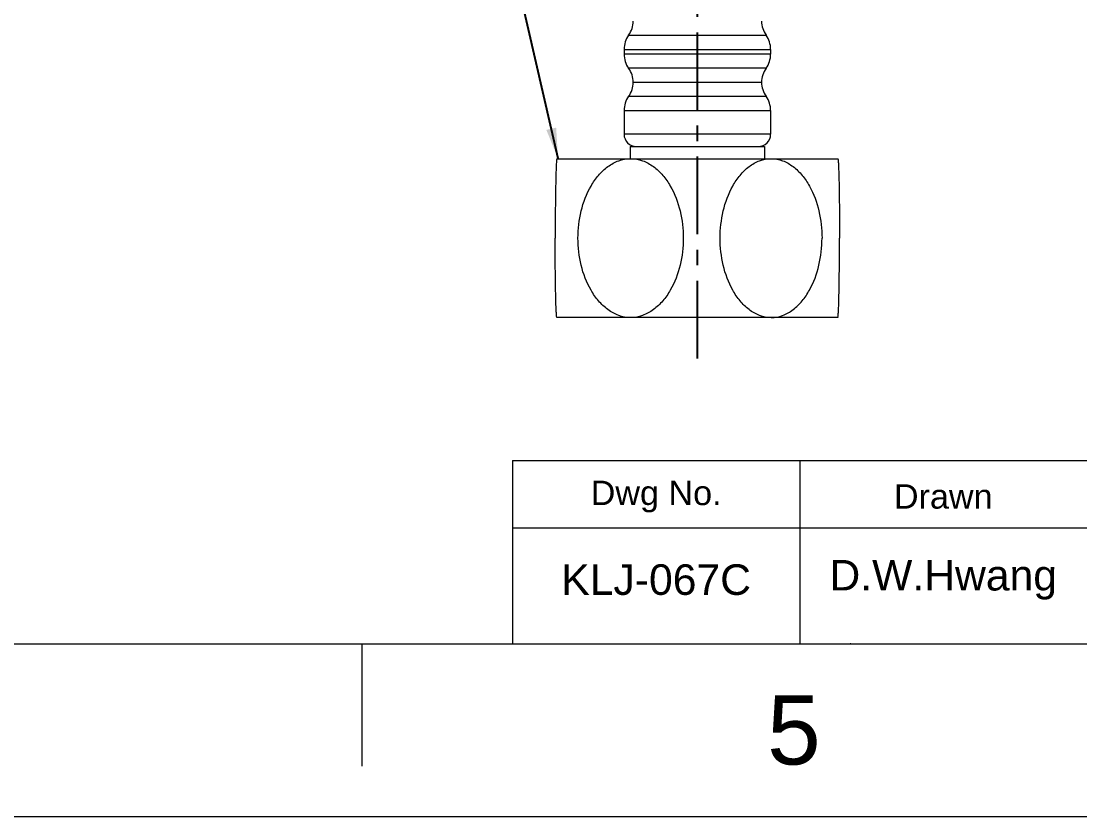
# Model space of a CAD drawing. Header units: millimetres. Extents: x 1334 to 1928, y -1757 to -1337.
# Drawn here: x 1603.5 to 1690.1, y -1757.2 to -1692.1 of the extents above; entities that cross this region are included whole.
import ezdxf

# ---------------------------------------------------------------- set-up
doc = ezdxf.new("R2010")
doc.units = ezdxf.units.MM
doc.header["$LTSCALE"] = 0.1
doc.linetypes.add('CENTERX2', pattern=[101.6, 63.5, -12.7, 12.7, -12.7])
doc.layers.get('0').update_dxf_attribs({"lineweight": 13})
doc.layers.add('CENTER', color=1, linetype='CENTERX2')
doc.layers.add('TEXT', color=2, linetype='Continuous')
doc.layers.add('DIM', color=3, linetype='Continuous', lineweight=9)
doc.layers.add('FORM', color=7, linetype='Continuous', lineweight=13)
doc.styles.get("Standard").update_dxf_attribs({"font": 'arial.ttf'})
doc.dimstyles.new('ISO-25', dxfattribs={"dimtxt": 2.5, "dimasz": 2.5, "dimexe": 1.25, "dimexo": 0.625, "dimtad": 1, "dimtxsty": 'Standard', "dimcen": 2.5, "dimadec": 0, "dimazin": 0, "dimtfac": 1, "dimtmove": 0, "dimatfit": 3, "dimfxl": 0, "dimarcsym": 0})

msp = doc.modelspace()

# ---------------------------------------------------------------- linework, layer by layer
at = {"color": 7, "linetype": 'Continuous'}
for p, q in [((1653.189, -1693.218), (1664.439, -1693.218)), ((1652.814, -1694.384), (1664.814, -1694.384)), ((1652.814, -1694.384), (1652.814, -1694.762)), ((1664.814, -1694.762), (1652.814, -1694.762)), ((1664.814, -1694.384), (1664.814, -1694.762)), ((1664.439, -1695.928), (1653.189, -1695.928)), ((1653.564, -1697.073), (1664.064, -1697.073)), ((1653.189, -1698.218), (1664.439, -1698.218)), ((1652.814, -1699.384), (1664.814, -1699.384)), ((1652.814, -1699.384), (1652.814, -1701.323)), ((1664.814, -1699.384), (1664.814, -1701.323)), ((1664.814, -1701.323), (1652.814, -1701.323)), ((1653.314, -1702.323), (1653.314, -1703.323)), ((1653.315, -1702.323), (1664.314, -1702.323)), ((1664.314, -1702.323), (1664.314, -1703.323)), ((1647.31, -1703.339), (1647.291, -1703.453)), ((1647.3, -1703.368), (1647.314, -1703.323)), ((1647.319, -1703.323), (1647.31, -1703.337)), ((1647.315, -1703.323), (1670.314, -1703.323)), ((1670.327, -1703.363), (1670.314, -1703.323)), ((1670.319, -1703.339), (1670.334, -1703.427)), ((1647.309, -1716.308), (1647.294, -1716.219)), ((1647.314, -1716.323), (1647.302, -1716.283)), ((1647.319, -1716.323), (1647.309, -1716.308)), ((1670.314, -1716.323), (1647.315, -1716.323)), ((1670.314, -1716.323), (1670.328, -1716.278)), ((1670.319, -1716.308), (1670.337, -1716.193))]:
    msp.add_line(p, q, dxfattribs=at)
for p, q in [((1348.534, -1743.031), (1914.19, -1743.031)), ((1631.362, -1743.031), (1631.362, -1753.031))]:
    msp.add_line(p, q)
msp.add_lwpolyline([(1334.392, -1337.172), (1928.332, -1337.172), (1928.332, -1757.172), (1334.392, -1757.172)], close=True)
for centre, radius, start, end in [((1651.564, -1692.053), 2, 324.34091, 359.40997), ((1666.064, -1692.053), 2, 180.59003, 215.65909), ((1654.814, -1694.384), 2, 144.34091, 180), ((1662.814, -1694.384), 2, 0, 35.65909), ((1654.814, -1694.762), 2, 180, 215.65909), ((1662.814, -1694.762), 2, 324.34091, 0), ((1651.564, -1697.094), 2, 0.59003, 35.65909), ((1666.064, -1697.094), 2, 144.34091, 179.40997), ((1651.564, -1697.053), 2, 324.34091, 359.40997), ((1666.064, -1697.053), 2, 180.59003, 215.65909), ((1654.814, -1699.384), 2, 144.34091, 180), ((1662.814, -1699.384), 2, 0, 35.65909), ((1653.814, -1701.323), 1, 180, 270), ((1663.814, -1701.323), 1, 270, 0)]:
    msp.add_arc(centre, radius, start, end, dxfattribs=at)
for points, knots in [([(1647.291, -1703.453), (1647.278, -1703.58), (1647.26, -1703.902), (1647.238, -1704.466), (1647.22, -1705.181), (1647.199, -1706.322), (1647.182, -1707.881), (1647.178, -1709.162), (1647.178, -1709.823)], [0, 0, 0, 0, 0.060044, 0.151484, 0.266016, 0.396885, 0.688793, 1, 1, 1, 1]), ([(1649.042, -1709.823), (1649.042, -1709.078), (1649.212, -1707.597), (1649.871, -1705.858), (1650.693, -1704.671), (1651.453, -1703.944), (1652.352, -1703.445), (1653.024, -1703.323), (1653.354, -1703.323)], [0, 0, 0, 0, 0.261547, 0.51834, 0.643713, 0.765828, 0.884281, 1, 1, 1, 1]), ([(1653.354, -1703.323), (1653.683, -1703.323), (1654.355, -1703.445), (1655.255, -1703.944), (1656.015, -1704.671), (1656.836, -1705.858), (1657.496, -1707.597), (1657.665, -1709.078), (1657.665, -1709.823)], [0, 0, 0, 0, 0.115768, 0.234212, 0.356299, 0.481649, 0.738433, 1, 1, 1, 1]), ([(1660.679, -1709.823), (1660.679, -1709.079), (1660.842, -1707.601), (1661.478, -1705.862), (1662.273, -1704.673), (1663.007, -1703.947), (1663.877, -1703.446), (1664.53, -1703.323), (1664.849, -1703.323)], [0, 0, 0, 0, 0.264435, 0.52305, 0.648504, 0.769885, 0.886668, 1, 1, 1, 1]), ([(1664.849, -1703.323), (1665.168, -1703.323), (1665.821, -1703.446), (1666.691, -1703.947), (1667.424, -1704.674), (1668.22, -1705.862), (1668.856, -1707.601), (1669.019, -1709.078), (1669.019, -1709.823)], [0, 0, 0, 0, 0.113358, 0.230119, 0.351469, 0.476896, 0.735533, 1, 1, 1, 1]), ([(1670.334, -1703.427), (1670.349, -1703.547), (1670.366, -1703.86), (1670.389, -1704.416), (1670.408, -1705.131), (1670.43, -1706.28), (1670.446, -1707.857), (1670.451, -1709.153), (1670.451, -1709.823)], [0, 0, 0, 0, 0.056919, 0.146797, 0.260907, 0.392071, 0.686012, 1, 1, 1, 1]), ([(1647.294, -1716.219), (1647.28, -1716.099), (1647.262, -1715.786), (1647.24, -1715.23), (1647.221, -1714.515), (1647.199, -1713.365), (1647.182, -1711.789), (1647.178, -1710.493), (1647.178, -1709.823)], [0, 0, 0, 0, 0.056962, 0.146862, 0.260977, 0.392137, 0.68605, 1, 1, 1, 1]), ([(1653.354, -1716.323), (1653.024, -1716.323), (1652.352, -1716.201), (1651.453, -1715.702), (1650.693, -1714.975), (1649.871, -1713.789), (1649.212, -1712.05), (1649.042, -1710.568), (1649.042, -1709.823)], [0, 0, 0, 0, 0.115768, 0.234212, 0.356299, 0.481649, 0.738433, 1, 1, 1, 1]), ([(1657.665, -1709.823), (1657.665, -1710.568), (1657.496, -1712.049), (1656.836, -1713.789), (1656.015, -1714.976), (1655.255, -1715.702), (1654.355, -1716.201), (1653.683, -1716.323), (1653.354, -1716.323)], [0, 0, 0, 0, 0.261547, 0.51834, 0.643713, 0.765828, 0.884281, 1, 1, 1, 1]), ([(1664.849, -1716.323), (1664.53, -1716.323), (1663.877, -1716.2), (1663.007, -1715.699), (1662.273, -1714.973), (1661.478, -1713.784), (1660.842, -1712.045), (1660.679, -1710.568), (1660.679, -1709.823)], [0, 0, 0, 0, 0.113381, 0.230155, 0.351507, 0.476938, 0.735546, 1, 1, 1, 1]), ([(1664.849, -1716.323), (1665.168, -1716.323), (1665.821, -1716.2), (1666.691, -1715.699), (1667.425, -1714.973), (1668.22, -1713.784), (1668.856, -1712.045), (1669.019, -1710.568), (1669.019, -1709.823)], [0, 0, 0, 0, 0.113374, 0.230153, 0.351515, 0.476952, 0.735562, 1, 1, 1, 1]), ([(1670.337, -1716.193), (1670.351, -1716.066), (1670.368, -1715.745), (1670.391, -1715.18), (1670.409, -1714.465), (1670.43, -1713.324), (1670.446, -1711.765), (1670.451, -1710.484), (1670.451, -1709.823)], [0, 0, 0, 0, 0.060044, 0.151484, 0.266016, 0.396885, 0.688793, 1, 1, 1, 1])]:
    msp.add_open_spline(points, degree=3, knots=knots, dxfattribs=at)
msp.add_point((1671.362, -1743.031))
at = {"layer": 'CENTER'}
msp.add_line((1658.814, -1719.663), (1658.814, -1652.168), dxfattribs=at)
at = {"layer": 'FORM'}
for p, q in [((1643.69, -1728.031), (1914.19, -1728.031)), ((1643.69, -1728.031), (1643.69, -1743.031)), ((1667.19, -1728.031), (1667.19, -1743.031)), ((1714.19, -1733.557), (1643.69, -1733.557))]:
    msp.add_line(p, q, dxfattribs=at)

# ---------------------------------------------------------------- texts
at = {"insert": (1666.716, -1750.102), "char_height": 5.657, "attachment_point": 5}
msp.add_mtext_dynamic_manual_height_columns('5', width=50, gutter_width=12.5, heights=[0], dxfattribs=at)
at = {"layer": 'TEXT', "attachment_point": 5}
for s, insert, char_height in [('Dwg No.', (1655.44, -1730.97), 2), ('Drawn', (1678.94, -1730.97), 2), ('KLJ-067C', (1655.44, -1737.781), 2.5), ('D.W.Hwang', (1678.94, -1737.781), 2.5)]:
    msp.add_mtext_dynamic_manual_height_columns(s, width=23.5, gutter_width=12.5, heights=[0], dxfattribs=dict(at, insert=insert, char_height=char_height))

# ---------------------------------------------------------------- leaders
at = {"layer": 'DIM', "annotation_type": 0, "has_hookline": 1, "hookline_direction": 1, "text_width": 31.385}
msp.add_leader([(1647.411, -1703.314), (1643.956, -1688.169), (1641.456, -1688.169)], dimstyle='ISO-25', override={"dimtxt": 5, "dimcen": 5, "dimfxl": 1.25}, dxfattribs=at)

doc.saveas('drawing.dxf')
